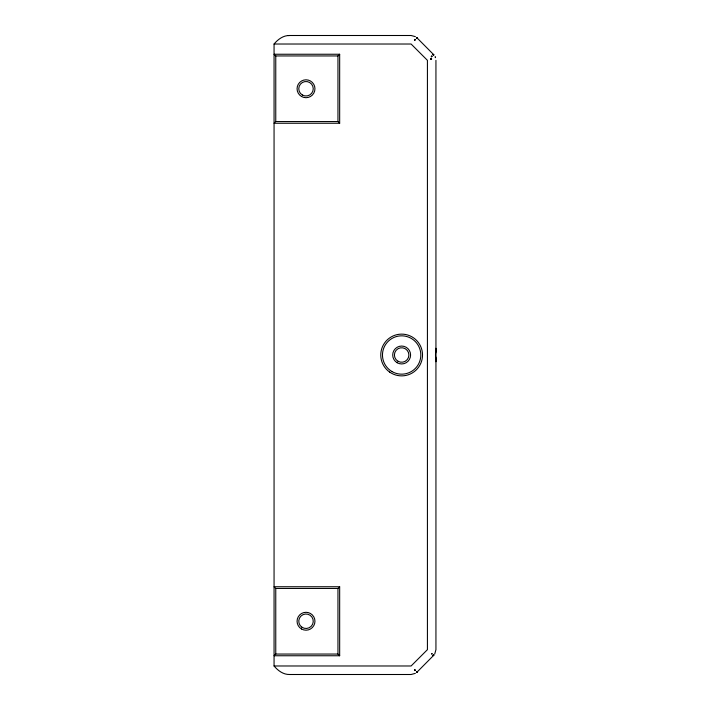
<?xml version="1.0" encoding="UTF-8"?>
<svg xmlns="http://www.w3.org/2000/svg" width="710" height="710" viewBox="0 0 710 710"><rect width="100%" height="100%" fill="white"/><g stroke="black" fill="none" stroke-linecap="round" stroke-linejoin="round"><path stroke-width="1.06" d="M435.683 352.879L435.94 348.273L435.487 355L435.94 361.727L435.727 357.112M434.689 654.123L435.94 649.668L435.94 60.332M433.411 655.658L433.854 655.17L417.134 672.006M415.368 673.355L411.108 674.5L289.636 674.5C283.317 674.678 277.93 670.613 274.06 665.98L274.06 44.02C277.93 39.387 283.317 35.322 289.636 35.5L411.108 35.5L415.368 36.645M339.664 123.256L337.96 121.552L337.96 55.948L339.664 54.244L274.06 54.244L275.764 55.948L275.764 121.552L274.06 123.256L339.664 123.256L339.664 54.244M431.147 56.605L431.458 56.942M433.251 54.492L433.783 54.989L433.295 54.457M339.664 655.756L337.96 654.052L337.96 588.448L339.664 586.744L274.06 586.744L275.764 588.448L275.764 654.052L274.06 655.756L339.664 655.756L339.664 586.744M431.52 58.628L430.828 59.418L431.644 58.957L430.562 58.726L431.369 58.318L430.677 58.974M430.775 59.241L431.644 58.957M288.331 35.553L289.662 35.5M274.06 44.02L411.108 44.02L427.42 60.332L427.42 649.668L411.108 665.98L274.06 665.98M275.764 55.948L337.96 55.948M275.764 121.552L337.96 121.552M275.764 588.448L337.96 588.448M275.764 654.052L337.96 654.052M417.134 37.994L433.908 54.883L433.411 54.342M435.141 56.729L435.514 57.696L435.292 57.066M431.991 653.573L431.822 654.07L431.991 653.573M433.544 654.895L433.029 655.277L433.544 654.895M433.739 655.064L433.251 655.507L433.739 655.064M416.947 671.811L416.45 672.343L416.947 671.811M414.951 40.177L414.498 39.982L414.951 40.177M415.51 39.618L414.977 39.414L415.51 39.618M416.983 38.145L416.45 37.657L416.983 38.145M431.822 55.93L431.991 56.427L431.822 55.93M433.109 54.635L433.544 55.105L433.109 54.635M417.089 671.953L416.557 672.468L417.098 671.971M414.835 669.707L414.498 670.018L414.835 669.707M415.359 670.231L414.977 670.586L415.359 670.231M417.098 38.029L416.557 37.532L417.089 38.047M302.389 95.025A7.242 7.242 0 0 0 313.252 88.75A7.242 7.242 0 0 0 302.389 82.475A7.242 7.242 0 0 0 302.389 95.025M398.026 361.275A7.242 7.242 0 0 0 408.889 355A7.242 7.242 0 0 0 398.026 348.725A7.242 7.242 0 0 0 398.026 361.275M301.856 627.178A7.242 7.242 0 0 0 313.225 621.88A7.242 7.242 0 0 0 302.948 614.683A7.242 7.242 0 0 0 301.856 627.178M301.537 96.498A8.946 8.946 0 0 0 314.956 88.75A8.946 8.946 0 0 0 301.537 81.002A8.946 8.946 0 0 0 301.537 96.498M301.537 628.998A8.946 8.946 0 0 0 314.956 621.25A8.946 8.946 0 0 0 301.537 613.502A8.946 8.946 0 0 0 301.537 628.998M397.174 362.748A8.946 8.946 0 0 0 410.593 355A8.946 8.946 0 0 0 397.174 347.252A8.946 8.946 0 0 0 397.174 362.748M392.062 371.605A19.17 19.17 0 0 0 420.817 355A19.17 19.17 0 0 0 392.062 338.395A19.17 19.17 0 0 0 392.062 371.605M389.675 372.102A20.874 20.874 0 0 0 422.441 356.819A20.874 20.874 0 0 0 392.825 336.078A20.874 20.874 0 0 0 389.675 372.102"/></g></svg>
